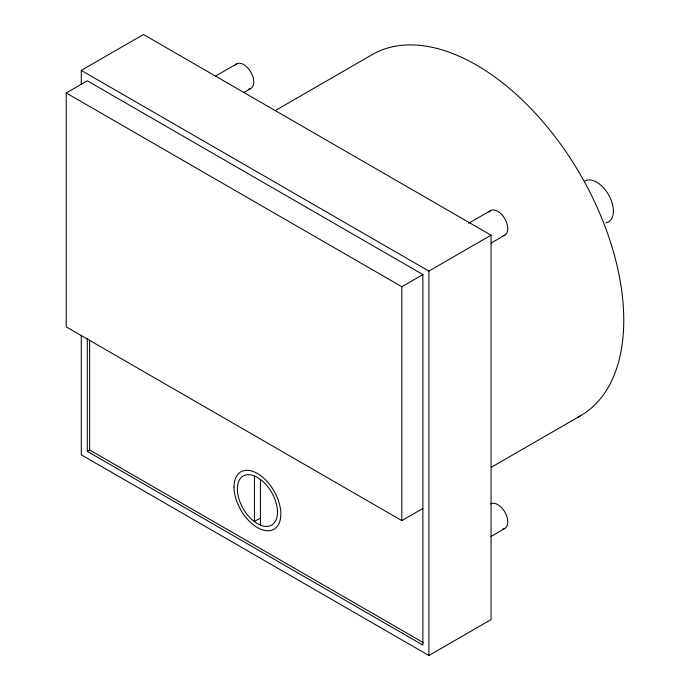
<?xml version="1.0" encoding="UTF-8"?>
<svg xmlns="http://www.w3.org/2000/svg" width="690" height="690" viewBox="0 0 690 690"><rect width="100%" height="100%" fill="white"/><g stroke="black" fill="none" stroke-linecap="round" stroke-linejoin="round"><path stroke-width="1.03" d="M81.282 84.396L81.282 70.397L143.451 34.5L491.064 235.195L491.064 619.603L428.895 655.5L81.282 454.805L81.282 335.28M422.875 508.452L401.822 520.605L66.24 326.862L66.24 92.969L87.294 80.816L422.875 274.56L422.875 645.081L87.294 451.329L87.294 338.367M215.427 76.15L236.636 63.903M243.441 92.727L250.815 88.467M275.37 110.529L372.126 54.665A208.458 120.353 60 0 1 581.929 177.364A208.458 120.353 60 0 1 577.849 417.226M468.527 223.336L490.659 210.562M87.294 451.329L89.64 449.984L423.358 642.649M66.24 92.969L401.822 286.721L422.875 274.56M81.282 70.397L428.895 271.084L491.064 235.195M491.013 243.113L504.839 235.126M260.268 518.13L254.42 521.502L254.42 476.1M491.271 467.294L580.592 415.725M491.013 536.441L504.839 528.454M428.895 271.084L428.895 655.5M401.822 286.721L401.822 520.605M260.432 479.576L260.432 524.978M89.64 340.248L89.64 449.984M584.87 180.996A23.633 13.645 60 0 1 609.606 196.685A23.633 13.645 60 0 1 605.967 222.87M490.659 503.89A14.18 8.185 60 0 1 505.71 513.714A14.18 8.185 60 0 1 502.769 529.092M489.063 212.046A14.18 8.185 60 0 1 504.839 218.747A14.18 8.185 60 0 1 502.769 235.764M235.04 65.377A14.18 8.185 60 0 1 250.815 72.088A14.18 8.185 60 0 1 248.736 89.105M257.43 477.385L252.238 475.177A28.359 16.379 60 0 0 237.369 488.96A28.359 16.379 60 0 0 252.238 519.915L257.43 523.701L262.614 525.909A28.359 16.379 60 0 0 277.484 512.118A28.359 16.379 60 0 0 262.614 481.172L257.43 477.385M234.005 487.019A33.129 19.13 60 0 0 269.143 530.731A33.129 19.13 60 0 0 269.143 483.88A33.129 19.13 60 0 0 234.005 487.019"/></g></svg>
